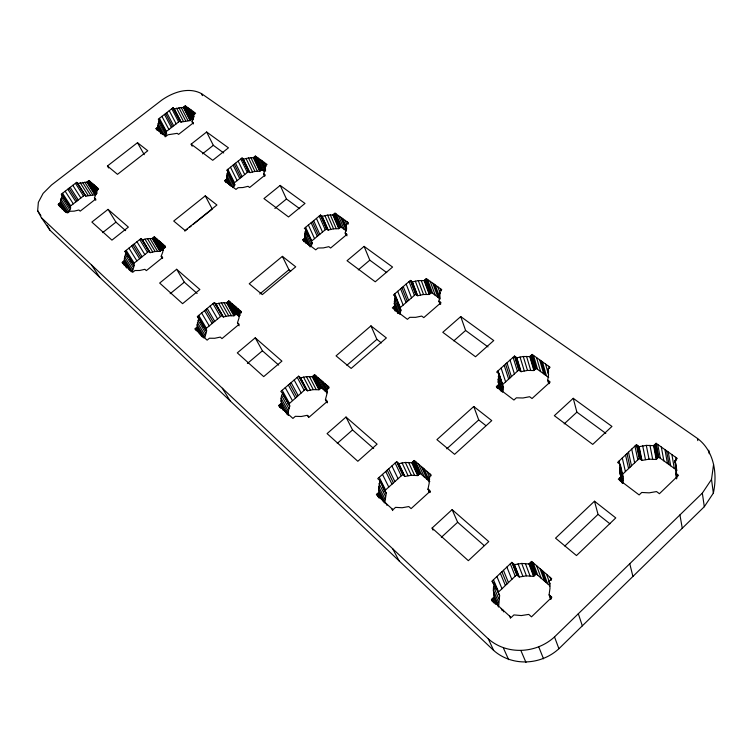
<?xml version="1.0" encoding="UTF-8"?>
<svg xmlns="http://www.w3.org/2000/svg" width="753" height="753" viewBox="0 0 753 753"><rect width="100%" height="100%" fill="white"/><g stroke="black" fill="none" stroke-linecap="round" stroke-linejoin="round"><path stroke-width="1.13" d="M676.627 478.899C674.669 472.978 677.587 466.644 674.716 460.855L677.248 458.436L656.098 443.282L653.595 445.654L646.309 445.381L639.146 446.68L636.398 444.684L617.582 462.455L620.312 464.497L623.446 478.051L622.825 483.134M397.631 313.276L394.252 303.61L395.429 296.437L393.442 294.96L410.385 280.436L412.39 281.895L417.689 295.741L423.515 294.508L429.266 294.479L431.497 292.55L426.367 278.629L424.108 280.577L418.282 280.624L412.39 281.895M379.926 480.602L386.27 493.215L384.943 501.95L378.552 489.403L379.926 480.602L377.742 478.644L396.615 461.73L398.817 463.65L404.869 476.451L411.307 475.275L417.661 475.585L420.146 473.345L414.291 460.478L411.769 462.737L405.34 462.446L398.817 463.65M131.286 271.805L124.254 260.839L124.65 256.801L126.316 252.622L124.913 251.361L140.98 238.55L142.402 239.793L150.186 252.65L155.156 251.502L159.89 251.417L162.008 249.714L162.846 250.448L155.184 237.534M622.119 482.701L619.644 470.653L620.312 464.497M307.742 244.386C304.805 240.019 303.487 234.494 306.066 229.656L304.334 228.366L320.458 215.085L322.199 216.346L328.204 230.042L333.551 228.827L338.775 228.696L340.902 226.935L335.038 213.174L332.882 214.953L327.611 215.104L322.199 216.346M66.678 212.421L60.334 202.755L60.861 199.112L62.574 195.319L61.332 194.199L76.627 182.367L77.879 183.468L86.924 182.141L88.967 180.551L98.568 188.815L96.516 190.415L96.073 194.067L94.417 197.898L95.64 199.856M288.305 415.355L288.333 411.129L289.792 405.971L282.648 393.151L280.784 391.475L298.63 376.189L300.513 377.827L307.393 390.798L313.257 389.621L318.971 389.762L321.315 387.729L314.603 374.702L312.222 376.745L306.443 376.632L300.513 377.827M287.269 414.225C282.817 408.107 278.591 400.549 282.648 393.151M502.656 392.021L503.503 387.541L498.957 373.808L496.641 372.076L514.487 356.084L516.822 357.779L523.288 356.498L529.764 356.583L532.145 354.447L550.057 367.276L547.666 369.45L548.56 374.759L547.732 380.246L548.645 383.446M37.65 210.784L38.356 202.341L43.1 193.399L51.533 184.984L161.773 100.111C173.011 92.243 188.448 86.68 201.446 93.598L697.485 438.462C714.155 450.906 717.609 473.891 713.345 493.14L704.309 506.713L558.914 648.71C541.068 665.219 512.162 666.782 493.676 650.451L49.886 230.145L41.396 217.692L37.65 210.784L40.907 215.574M494.467 583.566C491.417 591.312 495.342 598.823 498.731 605.713L499.615 595.708L494.467 583.566L491.888 581.25L511.871 562.359L514.478 564.637L519.297 577.005L526.432 575.847L533.576 576.393L536.202 573.89L531.627 561.437L528.964 563.969L521.716 563.442L514.478 564.637M500.839 390.816L498.147 381.893L498.957 373.808M229.731 185.229C226.634 181.209 225.363 175.938 228.14 171.43L226.634 170.3L241.995 158.064L243.52 159.165L248.509 157.961L253.337 157.725L255.389 156.087L267.061 164.455L264.99 166.112L264.971 169.849L263.644 173.792L264.623 175.873M199.008 317.964L206.67 330.802L204.835 337.692L197.117 324.891L199.008 317.964L197.39 316.514L214.313 302.574L215.942 303.996L223.368 316.957L228.752 315.799L233.929 315.808L236.16 313.954L228.865 300.927L226.606 302.791L221.382 302.81L215.942 303.996M713.345 493.14L711.519 479.397L713.571 464.488M399.947 314.142L400.954 310.161L395.429 296.437M126.099 252.424L134.316 265.376L132.33 271.579L124.292 258.853M161.114 133.196L157.857 127.144L158.139 123.765L159.598 120.207L158.271 119.209L172.926 107.867L174.282 108.846L181.106 122.033L190.095 120.612L192.034 119.106L192.824 119.68L186.104 106.437M550.565 598.927L549.097 594.861L550.029 588.008L549.012 581.288L551.704 578.709L531.627 561.437M429.426 492.302L427.986 489.121L429.201 483.153L428.673 477.336L431.205 475.03L414.291 460.478M440.072 304.363L438.905 301.153L439.959 296.287L439.46 291.618L441.738 289.641L426.367 278.629M165.171 136.867L166.601 133.319L159.391 120.056M326.971 402.573L325.428 399.579L326.83 394.318L326.661 389.216L329.061 387.136L314.603 374.702M346.088 235.171L345.185 233.054L346.408 228.686L346.201 224.535L348.366 222.728L335.038 213.174M62.377 195.14L70.754 207.903L69.088 211.687L60.861 199.112M306.066 229.656L312.279 243.247L311.469 245.393L305.238 231.82M239.153 325.785L237.468 322.792L238.993 318.086L239.087 313.568L241.365 311.676L228.865 300.927M228.14 171.43L234.832 184.805L233.985 186.753L227.284 173.388M162.375 258.175L161.189 256.199L162.799 251.963L163.09 247.925L165.255 246.193L154.346 236.809L152.2 238.522L147.428 238.626L142.402 239.793M193.295 123.953L192.043 121.76L193.446 118.174L193.643 114.785L195.611 113.251L185.304 105.872L183.346 107.387L174.282 108.846M41.396 217.692L488.292 638.855C507.117 655.355 536.39 653.595 554.509 636.916L702.333 493.121L711.519 479.397M564.835 546.029L598.042 514.374L594.484 501.206L555.545 538.16L576.487 555.563L615.775 517.913L594.484 501.206M636.398 444.684L639.269 458.436L641.98 460.431L649.048 459.17L656.23 459.471L658.696 457.118L656.098 443.282M511.871 562.359L516.727 574.746L498.608 591.933L493.45 579.763M622.204 474.635L639.269 458.436M492.34 601.562L491.464 599.567L494.175 596.988L493.535 593.665M620.02 473.722L620.867 476.724L618.317 479.143L639.146 494.928L641.725 492.471L649.171 492.848L656.541 491.568L659.412 493.714L678.538 475.303L675.648 473.204M441.352 537.313L457.645 522.271L452.12 509.63L432.081 528.06L433.05 530.131M564.185 423.883L576.883 412.155L573.24 398.299L554.33 415.684L592.733 444.392L611.954 426.424L573.24 398.299M446.745 448.835L478.71 419.939L473.759 406.498L436.919 439.639L454.596 454.323L491.756 420.616L473.759 406.498M514.487 356.084L518.798 369.987L521.104 371.681L527.486 370.42L533.886 370.532L536.23 368.415L532.145 354.447M384.115 491.267L402.695 474.531L396.615 461.73M518.798 369.987L502.59 384.576L498.044 370.824M378.552 489.403L378.938 492.274L376.387 494.57L392.972 509.706L395.551 507.362L402.111 507.748L408.804 506.562L411.091 508.614L430.292 491.135L427.986 489.121M498.731 384.51L496.312 386.684L513.932 400.031L516.37 397.829L522.977 397.989L529.613 396.718L532.032 398.525L550.17 382.016L547.732 380.246M337.269 443.376L352.536 429.944L346.013 417.04L327.075 433.615L357.826 461.278L377.093 444.157L346.013 417.04M453.805 340.855L465.599 330.473L460.742 316.58L442.792 332.299L475.51 356.753L493.752 340.554L460.742 316.58M346.869 365.271L376.876 339.349L370.965 325.861L336.054 355.868L351.162 368.415L386.374 337.946L370.965 325.861M279.871 407.467L278.761 405.509L281.17 403.439M394.628 305.916L392.332 307.883L407.429 319.328L409.745 317.324L415.675 317.333L421.699 316.081L423.779 317.625L440.994 302.678L438.905 301.153M410.385 280.436L415.703 294.282L400.295 307.544L394.77 293.821M247.398 363.483L262.421 350.794L255.229 337.815L237.299 352.875L263.701 376.622L281.933 361.12L255.229 337.815M358.287 269.885L369.798 260.171L364.104 246.382L347.048 260.707L375.248 281.791L392.577 267.061L364.104 246.382M259.776 293.99L288.945 269.762L282.384 256.359L249.234 283.759L262.308 294.611L295.722 266.826L282.384 256.359M320.458 215.085L326.473 228.771L311.808 240.922L305.605 227.331M197.117 324.891L197.182 327.113L194.895 329.005L207.113 340.149L209.419 338.229L214.737 338.276L220.29 337.099L221.966 338.605L239.162 324.27L237.468 322.792M304.852 238.127L302.668 239.934L315.752 249.845L317.945 248.019L323.31 247.916L328.835 246.673L330.633 248.019L347.001 234.371L345.185 233.054M170.169 293.698L184.306 282.187L197.126 293.444M274.883 208.44L286.469 199.008L299.741 208.75M176.673 269.273L159.664 283.053L182.584 303.666L199.874 289.51L176.673 269.273L184.306 282.187M280.191 185.426L263.945 198.585L288.512 216.949L304.993 203.451L280.191 185.426L286.469 199.008M184.796 231.133L187.535 228.921M189.37 227.453L191.196 225.985M193.032 224.516L212.261 209.08L205.249 195.855L173.717 221.043L185.134 230.522L216.92 205.004L205.249 195.855M241.995 158.064L248.499 171.515L250.015 172.625L254.956 171.439L259.738 171.242L261.762 169.613L264.642 171.693L258.279 158.168M248.499 171.515L234.512 182.715L227.839 169.34M124.254 260.839L122.08 262.581L132.735 272.294L134.919 270.534L139.766 270.478L144.887 269.31L146.346 270.628L162.667 257.488L161.189 256.199M226.625 179.063L224.545 180.729L235.99 189.398L238.08 187.713L242.974 187.535L248.066 186.32L249.638 187.497L265.225 174.941L263.644 173.792M102.634 232.639L115.943 222.144L125.638 230.653M202.519 153.847L213.315 145.32L223.697 152.944M108.037 209.372L91.866 222.069L111.943 240.132L128.377 227.114L108.037 209.372L115.943 222.144M191.149 144.152L206.633 132.001L228.451 147.842L212.732 160.295L191.149 144.152L192.203 146.195M61.332 194.199L69.521 206.783L84.628 195.036L85.88 196.138L94.85 194.848L96.864 193.276L88.967 180.551M107.434 165.989L137.488 142.694L147.776 150.76L117.487 174.338L107.434 165.989L108.611 167.966M59.534 206.294L58.263 204.355L60.334 202.755M157.857 127.144L155.88 128.688L165.971 136.331L167.966 134.778L177.181 133.347L178.565 134.382L193.436 122.777L192.043 121.76M181.106 122.033L179.76 121.045L165.274 132.312L166.601 133.319M340.902 226.935L346.446 230.955L340.629 217.184M431.497 292.55L440.26 298.903L435.206 284.963M536.23 368.415L548.711 377.451M658.696 457.118L677.003 470.38M369.798 260.171L386.741 272.605M465.599 330.473L488 346.917M576.883 412.155L605.807 433.38M326.473 228.771L328.204 230.042M415.703 294.282L417.689 295.741M233.562 183.845L234.832 184.805M311.422 242.598L312.279 243.247M399.975 309.417L400.954 310.161M502.355 386.675L503.503 387.541M288.945 269.762L290.714 271.165M376.876 339.349L381.366 342.907M478.71 419.939L485.836 425.577M598.042 514.374L609.921 523.777M236.16 313.954L239.238 316.627L231.962 303.591M321.315 387.729L327.329 392.944L320.665 379.917M420.146 473.345L429.775 481.694L424.014 468.846M536.202 573.89L550.161 585.985M452.12 509.63L488.753 541.595L468.347 560.674L432.081 528.06M94.417 197.898L95.716 199.037L80.195 211.151L78.905 210.002L74.161 211.141L69.718 211.282L67.638 212.911L58.263 204.355M325.428 399.579L327.395 401.302L309.248 417.058L307.299 415.308L301.219 416.503L295.345 416.315L292.908 418.423L278.761 405.509M549.097 594.861L551.845 597.251L531.486 616.848L528.766 614.401L521.321 615.568L513.913 614.919L511.174 617.545L491.464 599.567M262.421 350.794L278.685 365.083M352.536 429.944L373.667 448.506M457.645 522.271L484.151 545.558M150.186 252.65L148.774 251.398L132.914 264.105L134.316 265.376M223.368 316.957L221.749 315.535L205.07 329.353L206.67 330.802M307.393 390.798L305.53 389.15L288.23 404.559M402.695 474.531L404.869 476.451M516.727 574.746L519.297 577.005M69.718 206.953L70.142 207.339L61.953 194.754M289.792 405.971L282.817 394.29M385.197 492.236L386.27 493.215M499.615 595.708L494.062 583.208M91.414 264.83L99.782 277.396M60.588 206.482L62.499 209.381M58.583 204.11L60.494 207.009M58.988 205.023L60.259 206.953M65.276 210.755L66.546 212.694M60.005 203.009L65.087 210.736M63.657 209.278L65.567 212.186M62.923 208.609L64.833 211.518M59.299 203.555L64.099 210.849M60.447 200.966L68.052 212.572M61.577 197.22L69.775 209.795M62.527 193.276L70.707 205.861M65.163 191.234L73.305 203.837M67.798 189.201L75.902 201.813M70.189 187.346L78.265 199.978M68.994 188.278L77.088 200.9M123.172 261.715L126.89 267.579M124.725 264.99L126.589 267.927M122.419 262.308L124.283 265.244M72.815 185.323L80.863 197.964M75.432 183.29L83.451 195.949M123.916 261.112L128.255 267.964M128.208 268.172L129.45 270.129M124.65 256.801L132.679 269.536M77.681 183.29L85.88 196.138M77.258 182.913L85.249 195.582M76.627 182.367L84.825 195.206M125.13 251.558L128.819 257.441M130.053 259.399L132.519 263.324M124.913 251.361L127.991 256.265M129.836 259.201L131.069 261.159M80.232 182.772L88.205 195.46M125.327 254.721L133.347 267.456M126.175 250.354L134.156 263.108M82.538 182.32L90.492 195.018M125.619 251.991L128.076 255.916M129.309 257.874L133.61 264.736M86.924 182.141L94.85 194.848M84.778 182.104L92.713 194.811M94.624 198.077L95.847 200.034M88.647 180.805L96.544 193.521M87.95 181.341L95.857 194.067M128.942 248.151L136.886 260.924M87.244 181.887L95.16 194.603M94.502 185.313L97.532 190.217M93.748 184.664L97.382 190.547M131.709 245.949L139.616 258.731M92.996 184.024L97.241 190.876M91.358 182.602L96.817 191.422M89.711 181.191L96.996 192.937M222.37 388.247L230.145 400.869M132.961 244.941L140.858 257.742M96.158 186.735L97.975 189.681M134.213 243.944L142.091 256.754M136.971 241.741L144.821 254.57M195.253 328.713L196.448 330.68M139.729 239.548L147.532 252.387M196.825 327.414L202.181 336.271M200.966 334.548L202.162 336.516M200.016 333.683L201.804 336.629M196.044 328.063L199.611 333.965M142.185 239.605L149.969 252.453M141.696 239.172L149.48 252.02M140.98 238.55L148.99 251.596M144.934 239.087L152.69 251.944M197.182 327.113L203.724 337.946M201.926 335.424L203.112 337.382M147.428 238.626L155.156 251.502M197.399 322.604L205.108 335.414M197.644 316.74L198.83 318.717M200.599 321.682L201.776 323.658M202.952 325.625L204.138 327.602M161.424 256.397L162.61 258.383M197.39 316.514L198.576 318.491M202.115 324.421L203.301 326.388M149.856 238.437L157.565 251.323M198.03 320.279L205.72 333.108M198.717 315.422L206.378 328.27M152.539 238.249L160.22 251.154M152.2 238.522L159.89 251.417M198.754 317.738L206.416 330.576M198.199 317.239L205.87 330.078M154.346 236.809L162.008 249.714M154.007 237.073L161.679 249.977M153.273 237.666L160.954 250.561M160.624 242.212L164.145 248.17M159.768 241.478L163.881 248.434M158.921 240.744L163.627 248.688M201.635 313.022L209.249 325.889M157.048 239.134L163.523 250.062M164.389 245.45L165.566 247.436M162.507 243.821L164.851 247.803M204.543 310.622L212.12 323.508M205.87 309.53L213.428 322.435M207.188 308.438L214.727 321.352M210.096 306.047L217.589 318.98M212.995 303.657L220.45 316.608M215.687 303.77L223.114 316.731M215.123 303.28L222.559 316.241M214.313 302.574L222.003 315.752M218.671 303.252L226.069 316.232M279.965 404.474L283.297 410.357M221.382 302.81L228.752 315.799M279.137 405.189L280.963 408.465M286.893 412.936L288.004 414.894M224.036 302.65L231.387 315.648M285.792 411.929L286.893 413.886M280.794 403.759L285.236 411.609M137.488 142.694L144.228 154.676M281.142 398.346L288.333 411.129M226.964 302.499L234.277 315.516M226.606 302.791L233.929 315.808M280.963 400.916L288.164 413.689M281.707 395.749L288.879 408.54M228.517 301.219L235.811 314.246M227.735 301.859L235.049 314.876M282.356 392.887L289.5 405.707M229.834 301.765L237.12 314.782M236.056 307.111L239.962 314.133M282.187 390.28L289.321 403.109M235.077 306.273L240.103 315.3M234.108 305.436L239.689 315.46M240.376 310.829L241.487 312.834M238.212 308.965L240.442 312.984M285.255 387.644L292.352 400.502M288.333 385.009L295.383 397.895M307.601 415.581L308.674 417.548M289.726 383.814L296.757 396.709M47.194 225.213L49.886 230.145M291.119 382.618L298.122 395.523M156.182 128.443L157.273 130.457M157.848 125.487L162.723 134.561M294.178 380.001L301.144 392.925M157.546 127.389L161.198 133.912M156.869 127.916L158.497 130.937M158.139 123.765L164.634 135.86M159.42 118.325L166.413 131.436M297.237 377.375L304.156 390.327M159.476 120.715L165.942 132.82M158.478 119.369L160.634 123.398M158.723 121.995L165.745 135.098M299.572 377.008L306.462 389.969M298.63 376.189L305.822 389.405M161.942 116.367L168.907 129.488M300.221 377.573L307.102 390.534M303.478 377.065L310.33 390.045M164.465 114.418L171.402 127.558M392.699 548.768L399.128 560.9M166.752 112.649L173.661 125.798M165.613 113.534L172.531 126.673M306.443 376.632L313.257 389.621M309.37 376.519L316.156 389.527M169.274 110.7L176.155 123.859M312.222 376.745L318.971 389.762M171.788 108.752L178.64 121.93M313.417 375.719L320.147 388.746M325.738 399.852L327.282 402.836M174.065 108.696L180.899 121.882M173.604 108.357L180.438 121.544M312.599 376.425L319.338 389.442M173.143 108.027L179.976 121.205M172.926 107.867L179.76 121.045M377.667 495.747L378.74 497.827M315.723 375.662L322.425 388.689M376.782 494.213L377.855 496.302M176.607 108.15L183.412 121.346M314.227 375.022L320.957 388.049M377.667 493.422L380.34 498.637M318.19 377.78L324.872 390.816M178.913 107.67L185.699 120.875M322.924 381.856L327.009 389.875M378.938 492.274L384.388 502.995M321.785 380.886L327.423 391.908M378.543 492.631L382.816 500.98M181.172 107.415L187.939 120.631M185.003 106.107L191.733 119.341M184.325 106.625L191.064 119.859M325.418 384.002L327.969 389.009M385.922 503.277L386.976 505.348M183.657 107.152L190.396 120.376M183.346 107.387L190.095 120.612M187.864 107.698L193.549 118.918M224.874 180.466L225.909 182.518M327.922 386.157L328.939 388.162M185.304 105.872L192.034 119.106M378.59 486.476L384.971 499.041M193.013 111.397L194.566 114.456M226.295 179.327L228.893 184.457M191.243 110.117L193.822 115.218M190.434 109.543L194.048 116.687M189.634 108.969L193.756 117.129M225.589 179.892L227.142 182.979M379.041 483.53L385.414 496.114M391.654 508.51L392.708 510.581M379.23 477.317L385.574 489.949M226.747 175.336L232.941 187.657M379.587 480.292L385.931 492.914M226.521 177.237L231.18 186.48M382.75 487.389L384.708 491.267M227.905 171.251L234.597 184.626M227.905 171.891L234.079 184.231M206.633 132.001L213.315 145.32M230.484 167.232L237.129 180.626M382.477 474.399L388.774 487.069M385.724 471.491L391.974 484.188M234.324 164.173L240.922 177.576M233.129 165.123L239.736 178.527M387.202 470.164L393.424 482.88M201.446 93.598L202.453 95.65M235.529 163.213L242.108 176.635M238.164 161.114L244.716 174.545M388.67 468.846L394.873 481.572M240.8 159.015L247.313 172.465M391.908 465.947L398.064 478.701M243.285 158.996L250.015 172.625M242.758 158.61L249.252 172.07M242.231 158.234L248.735 171.693M246.024 158.441L252.49 171.919M248.509 157.961L254.956 171.439M250.965 157.716L257.385 171.213M395.146 463.048L401.245 475.84M253.657 157.471L260.049 170.987M398.469 463.349L404.53 476.15M253.337 157.725L259.738 171.242M397.716 462.69L403.777 475.491M396.953 462.031L403.034 474.832M256.293 156.737L262.656 170.263M255.389 156.087L261.762 169.613M263.889 173.971L264.868 176.051M255.06 156.351L261.442 169.867M254.363 156.906L260.745 170.423M402.064 462.86L408.079 475.68M262.1 160.907L265.517 168.201M261.187 160.257L265.583 169.623M260.284 159.598L265.649 171.053M405.34 462.446L411.307 475.275M264.115 162.347L266.063 166.517M303.76 239.03L305.69 243.2M303.007 239.652L303.977 241.732M488.292 638.855L493.676 650.451M309.172 244.857L310.132 246.946M304.626 236.084L308.956 245.469M408.587 462.398L414.517 475.247M304.504 238.409L306.923 243.624M304.758 233.967L310.528 246.495M305.793 229.458L312.006 243.04M412.164 462.38L418.056 475.237M306.631 232.15L308.071 235.284M411.769 462.737L417.661 475.585M413.896 460.827L419.76 473.693M413.03 461.608L418.903 474.465M429.144 490.128L430.104 492.246M308.382 225.043L314.556 238.645M415.59 461.598L421.435 474.465M428.344 489.431L429.794 492.613M418.48 464.083L424.287 476.941M312.41 221.711L318.538 235.35M422.697 467.707L428.466 480.555M503.446 648.117L508.633 659.656M421.379 466.568L427.158 479.426M311.149 222.756L317.295 236.376M428.673 477.336L429.624 479.473M313.672 220.676L319.78 234.324M426.942 471.359L429.803 477.779M316.439 218.398L322.51 232.056M429.869 473.882L430.82 476.018M319.206 216.12L325.24 229.797M321.333 215.716L327.339 229.401M320.731 215.283L326.746 228.968M321.926 216.149L327.931 229.844M492.989 600.95L493.855 602.946M324.901 215.593L330.878 229.298M491.888 599.162L493.196 602.155M327.611 215.104L333.551 228.827M492.82 598.277L495.427 604.273M330.285 214.887L336.196 228.62M494.175 596.988L498.505 607.003M493.752 597.393L496.792 604.395M493.375 590.296L498.561 602.372M501.253 608.49L502.11 610.476M493.686 586.916L498.853 599.021M521.048 650.903L525.989 662.471M333.965 214.068L339.838 227.811M502.797 609.892L503.644 611.878M333.221 214.68L339.104 228.423M332.882 214.953L338.775 228.696M493.177 582.408L494.034 584.432M494.9 586.455L496.189 589.495M336.064 213.918L341.928 227.679M492.283 581.608L493.149 583.631M334.699 213.457L340.572 227.208M338.342 215.546L344.177 229.307M346.098 233.712L346.992 235.83M345.467 233.261L346.371 235.369M342.709 218.671L346.728 228.215M341.664 217.928L346.587 229.58M509.612 616.114L510.525 618.279M345.006 220.318L346.785 224.563M496.895 576.506L501.997 588.724M347.312 221.975L348.206 224.093M500.34 573.259L505.385 585.505M394.271 306.217L396.417 311.478M501.903 571.781L506.92 584.046M393.48 306.895L395.203 311.102M394.261 301.247L399.391 313.888M503.465 570.303L508.454 582.596M394.252 303.61L398.111 313.088M394.431 295.694L395.287 297.811M397.838 304.137L399.118 307.309M394.657 298.847L400.201 312.551M395.118 296.211L400.652 309.925M506.891 567.065L511.824 579.386M538.856 647.156L543.515 658.8M397.688 291.317L403.175 305.069M401.933 287.684L407.364 301.464M510.318 563.828L515.193 576.196M400.605 288.813L406.055 302.593M403.25 286.545L408.663 300.343M514.073 564.279L518.902 576.647M513.179 563.498L518.017 575.876M512.285 562.717L517.123 575.094M406.168 284.05L411.533 297.868M518.073 563.828L522.846 576.214M409.067 281.566L414.404 295.402M412.079 281.66L417.378 295.515M411.392 281.161L416.691 295.016M410.705 280.662L416.014 294.508M415.327 281.104L420.588 294.978M521.716 563.442L526.432 575.847M525.368 563.489L530.027 575.904M418.282 280.624L423.515 294.508M554.509 636.916L558.914 648.71M421.228 280.445L426.414 294.338M424.108 280.577L429.266 294.479M528.964 563.969L533.576 576.393M530.3 562.707L534.894 575.141M425.238 279.598L430.377 293.519M424.457 280.267L429.615 294.178M529.378 563.573L533.99 575.998M427.553 279.485L432.674 293.406M531.213 561.832L535.788 574.285M426.01 278.93L431.149 292.851M430.179 281.358L435.272 295.289M533.18 562.773L537.727 575.217M439.95 301.915L440.721 304.052M432.806 283.25L437.879 297.181M439.225 301.398L440.006 303.525M536.597 565.71L541.106 578.144M434.01 284.107L439.065 298.037M540.033 568.666L544.494 581.081M549.53 595.237L550.989 599.294M437.86 286.865L440.176 293.303M439.46 291.618L440.232 293.755M541.595 570.012L546.047 582.417M440.524 288.776L441.296 290.922M550.471 596.056L551.205 598.089M543.167 571.367L547.6 583.763M546.631 574.351L549.925 583.631M549.012 581.288L550.104 584.366M550.114 577.344L551.196 580.441M496.688 386.345L497.394 388.444M497.517 385.592L498.58 388.746M497.997 379.22L502.213 391.861M498.147 381.893L501.319 391.372M498.354 384.849L500.114 390.101M498.27 376.509L502.825 390.223M578.323 613.751L582.323 625.847M498.947 374.599L503.145 387.277M501.121 368.066L505.621 381.846M504.19 365.318L508.651 379.117M505.583 364.066L510.026 377.884M506.976 362.814L511.4 376.641M510.045 360.075L514.412 373.93M513.104 357.327L517.424 371.21M514.854 356.348L519.156 370.25M516.822 357.779L521.104 371.681M516.454 357.515L520.747 371.408M515.654 356.931L519.947 370.824M520.031 356.969L524.276 370.881M523.288 356.498L527.486 370.42M526.554 356.367L530.705 370.307M529.764 356.583L533.886 370.532M530.959 355.51L535.063 369.478M530.14 356.244L534.254 370.203M531.778 354.776L535.863 368.744M533.529 355.435L537.595 369.403M536.588 357.619L540.616 371.596M539.647 359.821L543.647 373.789M542.452 361.826L546.424 375.794M541.049 360.819L545.031 374.787M548.956 381.131L549.558 383.268M548.109 380.519L549.022 383.719M548.033 369.111L548.636 371.257M547.666 369.45L548.57 372.669M545.539 364.038L548.57 374.787M548.645 366.269L549.248 368.415M629.762 563.715L632.915 576.44M619.597 477.939L620.387 481.299M619.644 470.653L622.533 483.031M620.867 476.724L622.176 482.334M620.472 477.101L621.78 482.711M619.888 464.177L621.197 469.825M621.714 472.084L622.759 476.602M619.06 461.062L620.368 466.719M619.747 467.566L622.882 481.092M622.307 458.003L625.395 471.604M625.545 454.934L628.586 468.582M627.014 453.551L630.026 467.208M628.482 452.158L631.475 465.834M631.711 449.108L634.657 462.822M634.939 446.058L637.829 459.81M636.831 444.995L639.692 458.746M638.713 446.369L641.556 460.121M637.772 445.682L640.624 459.434M639.146 446.68L641.98 460.431M642.695 445.842L645.481 459.612M646.309 445.381L649.048 459.17M649.961 445.324L652.644 459.123M653.99 445.287L656.616 459.104M653.595 445.654L656.23 459.471M655.712 443.649L658.31 457.485M654.846 444.468L657.463 458.295M657.736 444.449L660.306 458.285M661.332 447.028L663.854 460.855M664.955 449.626L667.431 463.443M666.603 450.802L669.059 464.62M668.259 451.988L670.688 465.806M679.931 514.911L682.265 528.239M671.911 454.605L674.283 468.413M677.088 474.249L677.484 476.527M674.716 460.855L676.476 471.18M676.147 470.079L676.533 472.357M676.1 473.533L676.881 478.089M675.573 457.231L676.156 460.685M675.112 460.478L676.646 469.58M676.156 466.945L676.542 469.232M702.333 493.121L704.309 506.713M697.485 438.462L697.796 440.618M708.771 450.256L709.232 453.748"/></g></svg>
